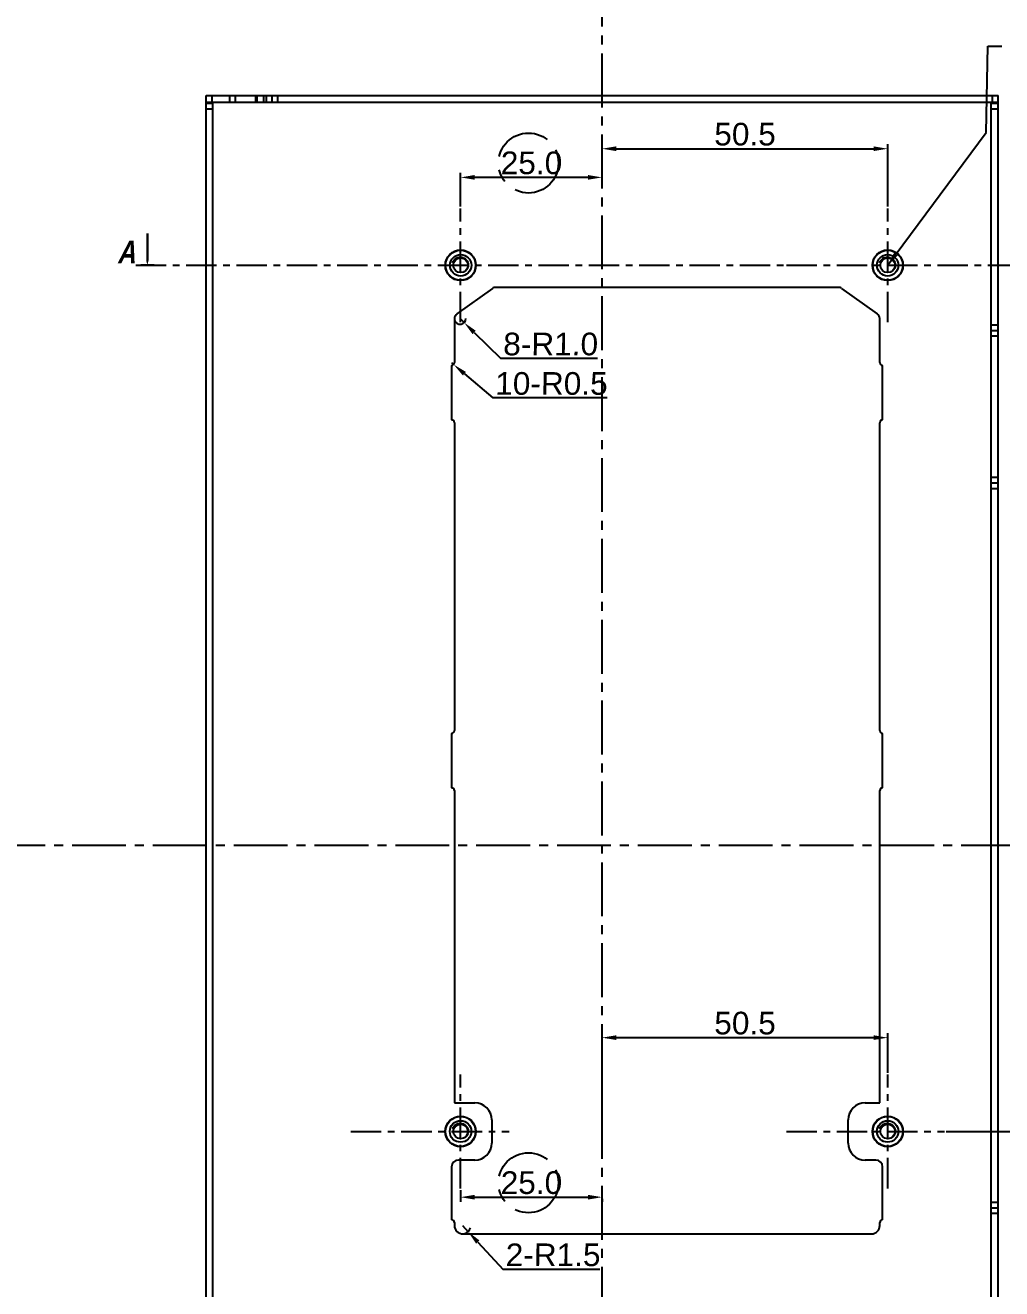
# Model space of a CAD drawing. Extents: x -425 to 6552, y -3049 to 3105.
# Drawn here: x 1021.9 to 1194.5, y -2379.9 to -2156.7 of the extents above; entities that cross this region are included whole.
import ezdxf

# ---------------------------------------------------------------- set-up
doc = ezdxf.new("R2010")
doc.units = 0
doc.header["$PDMODE"] = 3
doc.header["$PDSIZE"] = 1.5
doc.linetypes.add('CENTER', pattern=[17.8, 10.75, -2.35, 2.35, -2.35])
doc.linetypes.add('CENTER2', pattern=[28.575, 19.05, -3.175, 3.175, -3.175])
doc.layers.get('DEFPOINTS').update_dxf_attribs({"linetype": 'CONTINUOUS'})
for name, color, linetype in [('3', 112, 'CENTER'), ('CV', 6, 'CONTINUOUS'), ('DIM', 1, 'CONTINUOUS'), ('PANEL_TOP130DXF_CONTINUOUS', 7, 'CONTINUOUS'), ('PANEL_TOP250DXF_CONTINUOUS', 7, 'CONTINUOUS')]:
    doc.layers.add(name, color=color, linetype=linetype)
doc.styles.add('N', font='arialbi.ttf', dxfattribs={"width": 0.8, "oblique": 5})
doc.styles.add('OMI-1', font='arial.ttf', dxfattribs={"oblique": 1})
doc.dimstyles.new('1', dxfattribs={"dimtxt": 4, "dimasz": 2.5, "dimexe": 0.8, "dimexo": 0.3, "dimgap": 0.5, "dimtad": 1, "dimtoh": 1, "dimdec": 1, "dimzin": 0, "dimtxsty": 'OMI-1', "dimcen": 0, "dimclrd": 256, "dimclre": 256, "dimclrt": 256, "dimazin": 3, "dimtfac": 0.8, "dimtdec": 1, "dimtix": 1, "dimtmove": 0, "dimatfit": 3, "dimtolj": 1, "dimtzin": 0})

# ---------------------------------------------------------------- blocks, each defined once
blk = doc.blocks.new('*D9525')
at = {"layer": 'DEFPOINTS', "color": 0}
for p in [(1207.99, -2301.56), (1184.36, -2352.05), (1207.99, -2352.05)]:
    blk.add_point(p, dxfattribs=at)
at = {"layer": 'DIM'}
for p, q in [((1207.69, -2301.56), (1207.19, -2301.56)), ((1207.99, -2304.06), (1207.99, -2349.55)), ((1184.66, -2352.05), (1208.79, -2352.05))]:
    blk.add_line(p, q, dxfattribs=at)
for points in [[(1208.41, -2304.06), (1207.57, -2304.06), (1207.99, -2301.56)], [(1207.57, -2349.55), (1208.41, -2349.55), (1207.99, -2352.05)]]:
    blk.add_solid(points, dxfattribs=at)
at = {"layer": 'DIM', "insert": (1205.45, -2326.8), "char_height": 4, "attachment_point": 5, "rotation": 90, "style": 'OMI-1'}
blk.add_mtext('\\A1;50.5', dxfattribs=at)
blk = doc.blocks.new('*D9526')
at = {"layer": 'DEFPOINTS', "color": 0}
for p in [(1098.75, -2208.48), (1099.46, -2209.17)]:
    blk.add_point(p, dxfattribs=at)
at = {"layer": 'DIM'}
for p, q in [((1098.75, -2208.48), (1099.46, -2209.17)), ((1101.25, -2210.92), (1105.95, -2215.53)), ((1123.03, -2215.53), (1105.95, -2215.53))]:
    blk.add_line(p, q, dxfattribs=at)
blk.add_arc((1098.75, -2208.48), 1, 197.2539, 2.7853, dxfattribs=at)
blk.add_solid([(1101.54, -2210.63), (1100.96, -2211.22), (1099.46, -2209.17)], dxfattribs=at)
at = {"layer": 'DIM', "insert": (1114.74, -2212.99), "char_height": 4, "attachment_point": 5, "style": 'OMI-1'}
blk.add_mtext('\\A1;\\A1;8-R1.0', dxfattribs=at)
blk = doc.blocks.new('*D9527')
at = {"layer": 'DEFPOINTS', "color": 0}
for p in [(1097.25, -2216.26), (1097.62, -2216.59)]:
    blk.add_point(p, dxfattribs=at)
at = {"layer": 'DIM'}
for p, q in [((1097.25, -2216.26), (1097.62, -2216.59)), ((1099.52, -2218.21), (1104.52, -2222.5)), ((1124.75, -2222.5), (1104.52, -2222.5))]:
    blk.add_line(p, q, dxfattribs=at)
blk.add_solid([(1099.79, -2217.9), (1099.25, -2218.53), (1097.62, -2216.59)], dxfattribs=at)
at = {"layer": 'DIM', "insert": (1114.88, -2219.96), "char_height": 4, "attachment_point": 5, "style": 'OMI-1'}
blk.add_mtext('\\A1;\\A1;10-R0.5', dxfattribs=at)
blk = doc.blocks.new('*D9528')
at = {"layer": 'DEFPOINTS', "color": 0}
for p in [(1099.16, -2368.68), (1100.18, -2369.78)]:
    blk.add_point(p, dxfattribs=at)
at = {"layer": 'DIM'}
for p, q in [((1099.16, -2368.68), (1100.18, -2369.78)), ((1101.88, -2371.61), (1106.36, -2376.44)), ((1123.48, -2376.44), (1106.36, -2376.44))]:
    blk.add_line(p, q, dxfattribs=at)
blk.add_arc((1099.16, -2368.68), 1.5, 282.9671, 343.793, dxfattribs=at)
blk.add_solid([(1102.19, -2371.33), (1101.58, -2371.89), (1100.18, -2369.78)], dxfattribs=at)
at = {"layer": 'DIM', "insert": (1115.17, -2373.89), "char_height": 4, "attachment_point": 5, "style": 'OMI-1'}
blk.add_mtext('\\A1;\\A1;2-R1.5', dxfattribs=at)
blk = doc.blocks.new('*D9580')
at = {"layer": 'DEFPOINTS', "color": 0}
for p in [(1098.85, -2183.53), (1123.85, -2183.83), (1098.85, -2189)]:
    blk.add_point(p, dxfattribs=at)
at = {"layer": 'DIM'}
for p, q in [((1098.85, -2188.7), (1098.85, -2182.73)), ((1123.85, -2183.53), (1123.85, -2182.73)), ((1121.35, -2183.53), (1101.35, -2183.53))]:
    blk.add_line(p, q, dxfattribs=at)
for points in [[(1101.35, -2183.11), (1101.35, -2183.95), (1098.85, -2183.53)], [(1121.35, -2183.95), (1121.35, -2183.11), (1123.85, -2183.53)]]:
    blk.add_solid(points, dxfattribs=at)
at = {"layer": 'DIM', "insert": (1111.35, -2180.99), "char_height": 4, "attachment_point": 5, "style": 'OMI-1'}
blk.add_mtext('\\A1;25.0', dxfattribs=at)
blk = doc.blocks.new('*D9608')
at = {"layer": 'DEFPOINTS', "color": 0}
for p in [(1098.84, -2362.13), (1123.85, -2363.68), (1123.85, -2363.68)]:
    blk.add_point(p, dxfattribs=at)
at = {"layer": 'DIM'}
for p, q in [((1098.84, -2362.43), (1098.84, -2364.48)), ((1101.34, -2363.68), (1121.35, -2363.68)), ((1123.85, -2363.98), (1123.85, -2364.48))]:
    blk.add_line(p, q, dxfattribs=at)
for points in [[(1101.34, -2363.26), (1101.34, -2364.1), (1098.84, -2363.68)], [(1121.35, -2364.1), (1121.35, -2363.26), (1123.85, -2363.68)]]:
    blk.add_solid(points, dxfattribs=at)
at = {"layer": 'DIM', "insert": (1111.34, -2361.14), "char_height": 4, "attachment_point": 5, "style": 'OMI-1'}
blk.add_mtext('\\A1;25.0', dxfattribs=at)
blk = doc.blocks.new('*D9611')
at = {"layer": 'DEFPOINTS', "color": 0}
for p in [(1174.35, -2178.47), (1123.85, -2183.83), (1174.35, -2189)]:
    blk.add_point(p, dxfattribs=at)
at = {"layer": 'DIM'}
for p, q in [((1123.85, -2183.53), (1123.85, -2177.67)), ((1174.35, -2188.7), (1174.35, -2177.67)), ((1126.35, -2178.47), (1171.85, -2178.47))]:
    blk.add_line(p, q, dxfattribs=at)
for points in [[(1126.35, -2178.05), (1126.35, -2178.88), (1123.85, -2178.47)], [(1171.85, -2178.88), (1171.85, -2178.05), (1174.35, -2178.47)]]:
    blk.add_solid(points, dxfattribs=at)
at = {"layer": 'DIM', "insert": (1149.1, -2175.92), "char_height": 4, "attachment_point": 5, "style": 'OMI-1'}
blk.add_mtext('\\A1;50.5', dxfattribs=at)
blk = doc.blocks.new('*D9612')
at = {"layer": 'DEFPOINTS', "color": 0}
for p in [(1174.35, -2335.5), (1174.35, -2342.01), (1123.85, -2348.68)]:
    blk.add_point(p, dxfattribs=at)
at = {"layer": 'DIM'}
for p, q in [((1123.85, -2348.38), (1123.85, -2334.7)), ((1126.35, -2335.5), (1171.85, -2335.5)), ((1174.35, -2341.71), (1174.35, -2334.7))]:
    blk.add_line(p, q, dxfattribs=at)
for points in [[(1126.35, -2335.08), (1126.35, -2335.91), (1123.85, -2335.5)], [(1171.85, -2335.91), (1171.85, -2335.08), (1174.35, -2335.5)]]:
    blk.add_solid(points, dxfattribs=at)
at = {"layer": 'DIM', "insert": (1149.1, -2332.95), "char_height": 4, "attachment_point": 5, "style": 'OMI-1'}
blk.add_mtext('\\A1;50.5', dxfattribs=at)

msp = doc.modelspace()

# ---------------------------------------------------------------- linework, layer by layer
at = {"layer": '3', "linetype": 'CENTER2', "ltscale": 0.5}
for p, q in [((1123.85, -2471.23), (1123.85, -2085.1)), ((1268.3, -2301.56), (656.19, -2301.56))]:
    msp.add_line(p, q, dxfattribs=at)
at = {"layer": '3', "linetype": 'CENTER', "ltscale": 0.5}
for p, q in [((1098.85, -2209.12), (1098.85, -2189)), ((1174.35, -2209.12), (1174.35, -2189)), ((1041.42, -2199.06), (1157.46, -2199.06)), ((1156.46, -2199.06), (1196.29, -2199.04)), ((1098.84, -2362.13), (1098.84, -2342.01)), ((1174.35, -2362.13), (1174.35, -2342.01)), ((1079.46, -2352.07), (1107.41, -2352.07)), ((1156.46, -2352.07), (1184.41, -2352.07))]:
    msp.add_line(p, q, dxfattribs=at)
at = {"layer": 'CV', "color": 6}
msp.add_lwpolyline([(1043.48, -2199.02, 0, 1.6, 0), (1043.48, -2195.82, 0.4, 0.4, 0), (1043.48, -2193.42, 0.4, 0.4, 0)], format="xyseb", dxfattribs=at)
at = {"layer": 'CV', "color": 6, "const_width": 0.4}
msp.add_lwpolyline([(1044.68, -2199.02), (1042.28, -2199.02)], dxfattribs=at)
at = {"layer": 'DIM', "color": 2, "linetype": 'CENTER'}
for centre in [(1110.85, -2180.99), (1110.84, -2361.14)]:
    msp.add_circle(centre, 5.3, dxfattribs=at)
at = {"layer": 'PANEL_TOP130DXF_CONTINUOUS', "color": 4, "linetype": 'CONTINUOUS'}
for centre, radius in [((1098.85, -2199.06), 2.7), ((1098.85, -2199.06), 2.65), ((1098.85, -2199.06), 1.9), ((1098.85, -2199.06), 1.3), ((1174.35, -2199.06), 2.7), ((1174.35, -2199.06), 2.65), ((1174.35, -2199.06), 1.9), ((1174.35, -2199.06), 1.3), ((1098.84, -2352.07), 2.7), ((1098.84, -2352.07), 2.65), ((1098.84, -2352.07), 1.9), ((1174.35, -2352.07), 2.7), ((1174.35, -2352.07), 2.65), ((1174.35, -2352.07), 1.9), ((1098.84, -2352.07), 1.3), ((1174.35, -2352.07), 1.3)]:
    msp.add_circle(centre, radius, dxfattribs=at)
for points, knots in [([(1097.42, -2198.6), (1097.47, -2198.45), (1097.62, -2198.18), (1097.96, -2197.86), (1098.38, -2197.66), (1098.69, -2197.62), (1098.85, -2197.62)], [0, 0, 0, 0, 0.250038, 0.500054, 0.750038, 1, 1, 1, 1]), ([(1098.59, -2197.79), (1098.47, -2197.79), (1098.22, -2197.84), (1097.89, -2198.01), (1097.61, -2198.27), (1097.47, -2198.48), (1097.42, -2198.6)], [0, 0, 0, 0, 0.249679, 0.499587, 0.749703, 1, 1, 1, 1]), ([(1098.85, -2197.62), (1099, -2197.63), (1099.31, -2197.69), (1099.71, -2197.93), (1100.02, -2198.28), (1100.2, -2198.72), (1100.22, -2199.19), (1100.08, -2199.63), (1099.8, -2200.01), (1099.53, -2200.18), (1099.39, -2200.24)], [0, 0, 0, 0, 0.125054, 0.250091, 0.375119, 0.50013, 0.625126, 0.750103, 0.875061, 1, 1, 1, 1]), ([(1172.92, -2198.6), (1172.97, -2198.45), (1173.12, -2198.18), (1173.46, -2197.86), (1173.88, -2197.66), (1174.19, -2197.62), (1174.35, -2197.62)], [0, 0, 0, 0, 0.250038, 0.500054, 0.750038, 1, 1, 1, 1]), ([(1174.09, -2197.79), (1173.97, -2197.79), (1173.72, -2197.84), (1173.39, -2198.01), (1173.11, -2198.27), (1172.97, -2198.48), (1172.92, -2198.6)], [0, 0, 0, 0, 0.249679, 0.499587, 0.749703, 1, 1, 1, 1]), ([(1174.35, -2197.62), (1174.5, -2197.63), (1174.81, -2197.69), (1175.21, -2197.93), (1175.52, -2198.28), (1175.7, -2198.72), (1175.72, -2199.19), (1175.58, -2199.63), (1175.3, -2200.01), (1175.03, -2200.18), (1174.89, -2200.24)], [0, 0, 0, 0, 0.125054, 0.250091, 0.375119, 0.50013, 0.625126, 0.750103, 0.875061, 1, 1, 1, 1]), ([(1097.42, -2351.61), (1097.47, -2351.46), (1097.62, -2351.19), (1097.96, -2350.87), (1098.38, -2350.67), (1098.69, -2350.63), (1098.84, -2350.63)], [0, 0, 0, 0, 0.250038, 0.500054, 0.750038, 1, 1, 1, 1]), ([(1098.59, -2350.8), (1098.47, -2350.8), (1098.22, -2350.85), (1097.88, -2351.02), (1097.61, -2351.28), (1097.47, -2351.49), (1097.42, -2351.61)], [0, 0, 0, 0, 0.249679, 0.499587, 0.749703, 1, 1, 1, 1]), ([(1098.84, -2350.63), (1099, -2350.64), (1099.31, -2350.7), (1099.71, -2350.94), (1100.02, -2351.29), (1100.2, -2351.73), (1100.22, -2352.2), (1100.08, -2352.64), (1099.8, -2353.02), (1099.53, -2353.19), (1099.39, -2353.25)], [0, 0, 0, 0, 0.125054, 0.250091, 0.375119, 0.50013, 0.625126, 0.750103, 0.875061, 1, 1, 1, 1]), ([(1172.92, -2351.61), (1172.97, -2351.46), (1173.12, -2351.19), (1173.46, -2350.87), (1173.88, -2350.67), (1174.19, -2350.63), (1174.35, -2350.63)], [0, 0, 0, 0, 0.250038, 0.500054, 0.750038, 1, 1, 1, 1]), ([(1174.1, -2350.8), (1173.97, -2350.8), (1173.72, -2350.85), (1173.39, -2351.02), (1173.11, -2351.28), (1172.97, -2351.49), (1172.92, -2351.61)], [0, 0, 0, 0, 0.249679, 0.499587, 0.749703, 1, 1, 1, 1]), ([(1174.35, -2350.63), (1174.5, -2350.64), (1174.81, -2350.7), (1175.21, -2350.94), (1175.52, -2351.29), (1175.7, -2351.73), (1175.72, -2352.2), (1175.58, -2352.64), (1175.3, -2353.02), (1175.03, -2353.19), (1174.89, -2353.25)], [0, 0, 0, 0, 0.125054, 0.250091, 0.375119, 0.50013, 0.625126, 0.750103, 0.875061, 1, 1, 1, 1])]:
    msp.add_open_spline(points, degree=3, knots=knots, dxfattribs=at)
at = {"layer": 'PANEL_TOP250DXF_CONTINUOUS', "color": 7, "linetype": 'CONTINUOUS'}
for p, q in [((1053.85, -2434.06), (1053.85, -2169.06)), ((1053.85, -2169.06), (1193.85, -2169.06)), ((1054.85, -2169.06), (1054.85, -2170.26)), ((1058.05, -2170.26), (1058.05, -2169.06)), ((1059.05, -2170.26), (1059.05, -2169.06)), ((1062.64, -2170.26), (1062.64, -2169.06)), ((1062.82, -2169.06), (1062.82, -2170.26)), ((1064.02, -2169.06), (1064.02, -2170.26)), ((1064.55, -2170.26), (1064.55, -2169.06)), ((1065.55, -2170.26), (1065.55, -2169.06)), ((1066.55, -2170.26), (1066.55, -2169.06)), ((1192.85, -2170.26), (1192.85, -2169.06)), ((1193.85, -2434.06), (1193.85, -2169.06)), ((1053.85, -2170.26), (1193.85, -2170.26)), ((1055.05, -2170.46), (1053.85, -2170.46)), ((1055.05, -2171.46), (1053.85, -2171.46)), ((1055.05, -2432.66), (1055.05, -2170.46)), ((1192.65, -2432.66), (1192.65, -2170.46)), ((1193.85, -2170.46), (1192.65, -2170.46)), ((1193.85, -2171.46), (1192.65, -2171.46)), ((1104.48, -2203.15), (1098.16, -2207.66)), ((1165.62, -2202.96), (1105.07, -2202.96)), ((1172.53, -2207.66), (1166.21, -2203.15)), ((1097.75, -2208.48), (1097.75, -2216.26)), ((1172.95, -2216.26), (1172.95, -2208.48)), ((1192.65, -2209.56), (1193.85, -2209.56)), ((1192.65, -2210.56), (1193.85, -2210.56)), ((1193.85, -2211.56), (1192.65, -2211.56)), ((1097.25, -2216.76), (1097.25, -2226.36)), ((1173.45, -2226.36), (1173.45, -2216.76)), ((1097.75, -2226.86), (1097.75, -2281.26)), ((1172.95, -2281.26), (1172.95, -2226.86)), ((1193.85, -2236.56), (1192.65, -2236.56)), ((1193.85, -2237.56), (1192.65, -2237.56)), ((1193.85, -2238.56), (1192.65, -2238.56)), ((1097.25, -2281.76), (1097.25, -2291.36)), ((1173.45, -2291.36), (1173.45, -2281.76)), ((1097.75, -2291.86), (1097.75, -2347.02)), ((1172.95, -2347.02), (1172.95, -2291.86)), ((1097.75, -2347.02), (1101.35, -2347.02)), ((1170.35, -2347.02), (1172.95, -2347.02)), ((1104.35, -2350.02), (1104.35, -2354.12)), ((1167.35, -2354.12), (1167.35, -2350.02)), ((1097.25, -2358.32), (1097.25, -2367.67)), ((1101.35, -2357.12), (1098.45, -2357.12)), ((1172.25, -2357.12), (1170.35, -2357.12)), ((1173.45, -2367.67), (1173.45, -2358.32)), ((1192.65, -2364.56), (1193.85, -2364.56)), ((1192.65, -2365.56), (1193.85, -2365.56)), ((1193.85, -2366.56), (1192.65, -2366.56)), ((1097.75, -2368.17), (1097.75, -2368.66)), ((1099.28, -2370.16), (1171.45, -2370.16)), ((1172.95, -2368.66), (1172.95, -2368.17))]:
    msp.add_line(p, q, dxfattribs=at)
for centre, radius, start, end in [((1105.07, -2203.96), 1, 90, 125.5377), ((1165.62, -2203.96), 1, 54.4623, 90), ((1098.75, -2208.48), 1, 125.5377, 180), ((1171.95, -2208.48), 1, 0, 54.4623), ((1097.25, -2216.26), 0.5, 270, 0), ((1173.45, -2216.26), 0.5, 180, 270), ((1097.25, -2226.86), 0.5, 0, 90), ((1173.45, -2226.86), 0.5, 90, 180), ((1097.25, -2281.26), 0.5, 270, 0), ((1173.45, -2281.26), 0.5, 180, 270), ((1097.25, -2291.86), 0.5, 0, 90.0003), ((1173.45, -2291.86), 0.5, 90, 180), ((1101.35, -2350.02), 3, 0, 90), ((1170.35, -2350.02), 3, 90, 180), ((1101.35, -2354.12), 3, 270, 0), ((1170.35, -2354.12), 3, 180, 270), ((1098.45, -2358.32), 1.2, 90, 180), ((1172.25, -2358.32), 1.2, 0, 90), ((1097.25, -2368.17), 0.5, 0, 90), ((1173.45, -2368.17), 0.5, 90, 180), ((1099.25, -2368.66), 1.5, 180, 271.4888), ((1171.45, -2368.66), 1.5, 270, 0)]:
    msp.add_arc(centre, radius, start, end, dxfattribs=at)

# ---------------------------------------------------------------- texts
at = {"layer": 'CV', "color": 6, "insert": (1039.93, -2196.72), "char_height": 4, "attachment_point": 5, "style": 'N'}
msp.add_mtext('A', dxfattribs=at)

# ---------------------------------------------------------------- dimensions: what is measured, and where the dimension line sits
at = {"layer": 'DIM'}
for base, p1, p2, picture, middle in [((1174.35, -2178.47), (1123.85, -2183.83), (1174.35, -2189), '*D9611', (1149.1, -2175.92)), ((1098.85, -2183.53), (1123.85, -2183.83), (1098.85, -2189), '*D9580', (1111.35, -2180.99)), ((1174.35, -2335.5), (1123.85, -2348.68), (1174.35, -2342.01), '*D9612', (1149.1, -2332.95)), ((1123.85, -2363.68), (1098.84, -2362.13), (1123.85, -2363.68), '*D9608', (1111.34, -2361.14))]:
    dim = msp.add_linear_dim(base=base, p1=p1, p2=p2, dimstyle='1', dxfattribs=at)
    dim.commit()
    dim.dimension.update_dxf_attribs({"geometry": picture, "text_midpoint": middle})
for center, mpoint, text, picture, middle in [((1098.75, -2208.48), (1099.46, -2209.17), '\\A1;8-<>', '*D9526', (1114.74, -2212.99)), ((1097.25, -2216.26), (1097.62, -2216.59), '\\A1;10-<>', '*D9527', (1114.88, -2219.96)), ((1099.16, -2368.68), (1100.18, -2369.78), '\\A1;2-<>', '*D9528', (1115.17, -2373.89))]:
    dim = msp.add_radius_dim(center=center, mpoint=mpoint, text=text, dimstyle='1', override={"dimtxsty": 'OMI-1'}, dxfattribs=at)
    dim.commit()
    dim.dimension.update_dxf_attribs({"geometry": picture, "text_midpoint": middle})
dim = msp.add_linear_dim(base=(1207.99, -2352.05), p1=(1207.99, -2301.56), p2=(1184.36, -2352.05), angle=90, dimstyle='1', dxfattribs=at)
dim.commit()
dim.dimension.update_dxf_attribs({"geometry": '*D9525', "text_midpoint": (1205.45, -2326.8)})

# ---------------------------------------------------------------- leaders
at = {"layer": 'DIM', "annotation_type": 0, "has_hookline": 1, "hookline_direction": 0, "text_width": 70.22}
msp.add_leader([(1174.31, -2199.1), (1191.76, -2175.58), (1192.03, -2160.33), (1194.53, -2160.33)], dimstyle='1', override={"dimgap": 0.5, "dimtad": 0}, dxfattribs=at)

doc.saveas('drawing.dxf')
